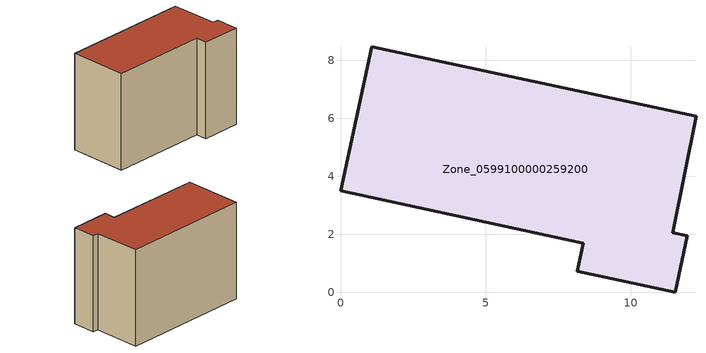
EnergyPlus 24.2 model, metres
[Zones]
Zone_0599100000259200
 floor ground (C_G): 8.16,0.72 8.37,1.69 0,3.5 1.07,8.47 12.25,6.08 11.45,2.06 11.95,1.95 11.53,0 z0
 wall outside (C_F): 8.37,1.69 8.16,0.72 11.53,0 11.95,1.95 11.45,2.06 12.25,6.08 1.07,8.47 0,3.5 8.37,1.69 z0:8.53
 roof outside (C_R): 1.07,8.47 0,3.5 8.37,1.69 8.16,0.72 11.53,0 11.95,1.95 11.45,2.06 12.25,6.08 z8.53
[BUILDING]
Pand.0599100000259200: North Axis=0; Terrain=City; Loads Convergence Tolerance Value=0.04; Temperature Convergence Tolerance Value=0.4; Solar Distribution=FullExterior; Maximum Number of Warmup Days=25; Minimum Number of Warmup Days=1
[Site:Location]
Rotterdam.The.Hague.AP_ZH_NLD Design_Conditions: Latitude=51.96; Longitude=4.45; Time Zone=1; Elevation=-4.5
[SITE:GROUNDTEMPERATURE:BUILDINGSURFACE]
18, 18, 18, 18, 18, 18, 18, 18, 18, 18, 18, 18
[MATERIAL] Thermal Absorptance=0.9; Solar Absorptance=0.7; Visible Absorptance=0.7
Name | Roughness | Thickness | Conductivity | Density | Specific Heat
G.TI.1975-1991 | MediumSmooth | 0.15 | 0.288461 | 540 | 1210
F.TI.1975-1991 | Rough | 0.3 | 0.230769 | 1920 | 840
R.TI.1975-1991 | MediumRough | 0.2 | 0.153846 | 1500 | 1000
[CONSTRUCTION]
C_G: G.TI.1975-1991
C_F: F.TI.1975-1991
C_R: R.TI.1975-1991
[ZONE]
Zone_0599100000259200: Type=1; Multiplier=1; Ceiling Height=Autocalculate; Volume=Autocalculate; Floor Area=autocalculate; Part of Total Floor Area=Yes
[ZONEINFILTRATION:DESIGNFLOWRATE]
Infil_Zone_0599100000259200: Zone or ZoneList or Space or SpaceList=Zone_0599100000259200; Schedule=AlwaysOn; Design Flow Rate Calculation Method=Flow/Area; Flow Rate per Floor Area=0.003; Constant Term Coefficient=1; Temperature Term Coefficient=0; Velocity Term Coefficient=0; Velocity Squared Term Coefficient=0
[HVACTEMPLATE:ZONE:IDEALLOADSAIRSYSTEM]
Zone_0599100000259200: Maximum Heating Supply Air Temperature=50; Minimum Cooling Supply Air Temperature=13; Maximum Heating Supply Air Humidity Ratio=0.0156; Minimum Cooling Supply Air Humidity Ratio=0.0077; Heating Limit=NoLimit; Cooling Limit=NoLimit; Dehumidification Control Type=ConstantSensibleHeatRatio; Cooling Sensible Heat Ratio=0.7; Dehumidification Setpoint=60; Humidification Control Type=None; Humidification Setpoint=30; Outdoor Air Method=None; Outdoor Air Flow Rate per Person=0.00944; Outdoor Air Flow Rate per Zone Floor Area=0; Outdoor Air Flow Rate per Zone=0; Demand Controlled Ventilation Type=None; Outdoor Air Economizer Type=NoEconomizer; Heat Recovery Type=None; Sensible Heat Recovery Effectiveness=0.7; Latent Heat Recovery Effectiveness=0.65
[ZONECONTROL:THERMOSTAT]
ThermostatControl_Zone_0599100000259200: Zone or ZoneList=Zone_0599100000259200; Control Type Schedule=DualSetpointControlType; Control 1=Thermostat_Zone_0599100000259200; Temperature Difference Between Cutout And Setpoint=0
[THERMOSTATSETPOINT:DUALSETPOINT]
Thermostat_Zone_0599100000259200: Heating Setpoint Temperature Schedule=HeatingSetpoint_Zone_0599100000259200; Cooling Setpoint Temperature Schedule=CoolingSetpoint_Zone_0599100000259200
[SCHEDULE:COMPACT]
HeatingSetpoint_Zone_0599100000259200: Through: 12/31, For: AllDays, Until: 24:00, 21
CoolingSetpoint_Zone_0599100000259200: Through: 12/31, For: AllDays, Until: 24:00, 24
DualSetpointControlType: Through: 12/31, For: AllDays, Until: 24:00, 4
AlwaysOn: Through: 12/31, For: AllDays, Until: 24:00, 1
